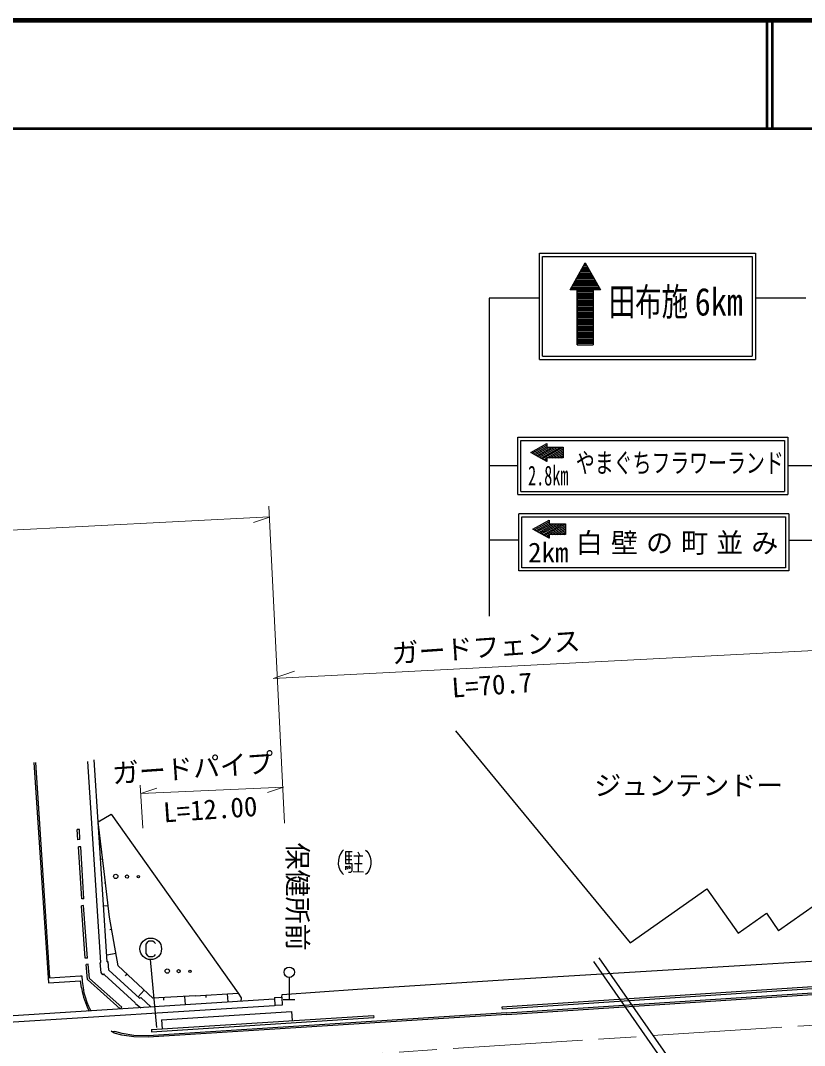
# Model space of a CAD drawing. Units: millimetres, scale not verified. Extents: x 40000 to 680000, y 20000 to 380000.
# Drawn here: x 439641 to 512241, y 285148 to 380000 of the extents above; entities that cross this region are included whole.
import ezdxf
from ezdxf.enums import TextEntityAlignment as Align

# ---------------------------------------------------------------- set-up
doc = ezdxf.new("R2010")
doc.units = ezdxf.units.MM
doc.header["$LTSCALE"] = 1000
doc.linetypes.add('CHAIN', pattern=[18.5, 12, -1.5, 3.5, -1.5])
for name, color, linetype, lineweight in [('M-BGD', 7, 'Continuous', 25), ('M-BGD-EXST', 7, 'Continuous', 25), ('M-BMK', 2, 'CHAIN', 13), ('M-STR-HTXT', 7, 'Continuous', 13), ('M-STR-STRC', 7, 'Continuous', 25), ('M-TTL', 2, 'Continuous', 140), ('M-TTL-LINE', 7, 'Continuous', 50)]:
    doc.layers.add(name, color=color, linetype=linetype, lineweight=lineweight)
doc.styles.add('ＭＳ ゴシック', font='')
doc.styles.get('ＭＳ ゴシック').set_extended_font_data('MS Gothic')

msp = doc.modelspace()

# ---------------------------------------------------------------- linework, layer by layer
at = {"layer": 'M-BGD'}
for p, q in [((479935, 314254), (496110, 294659)), ((440884, 311322), (442223, 290962)), ((441034, 311331), (442343, 291420)), ((447080, 292837), (445866, 311422)), ((447679, 292876), (446456, 311585)), ((446831, 305860), (448035, 306565)), ((448035, 306565), (459791, 289991)), ((526053, 307205), (509845, 295774)), ((447384, 301239), (446831, 305860)), ((446969, 304705), (446950, 304702)), ((469136, 302599), (469074, 302300)), ((469259, 302898), (469136, 302599)), ((469441, 303136), (469259, 302898)), ((469562, 303255), (469441, 303136)), ((469741, 303074), (469731, 301994)), ((469737, 302714), (470337, 302709)), ((470341, 303069), (469741, 303074)), ((470041, 303071), (470031, 301991)), ((470517, 302707), (471357, 302700)), ((470881, 303064), (471057, 302702)), ((470937, 302703), (470924, 301203)), ((471602, 303238), (471721, 303116)), ((471721, 303116), (471899, 302875)), ((471899, 302875), (472016, 302574)), ((447246, 302394), (447058, 302371)), ((469074, 302300), (469071, 301940)), ((469071, 301940), (469128, 301639)), ((469128, 301639), (469245, 301338)), ((469729, 301754), (469726, 301394)), ((469731, 301994), (470331, 301989)), ((469734, 302354), (470334, 302349)), ((469849, 301753), (469906, 301452)), ((469969, 301752), (470087, 301511)), ((470090, 301811), (470207, 301570)), ((470331, 301989), (470325, 301269)), ((470571, 301986), (471291, 301980)), ((472071, 301913), (472008, 301614)), ((472016, 302574), (472074, 302273)), ((472074, 302273), (472071, 301913)), ((447871, 297019), (447384, 301239)), ((469245, 301338), (469423, 301096)), ((469423, 301096), (469542, 300975)), ((470204, 301150), (470024, 301151)), ((470325, 301269), (470204, 301150)), ((471404, 301199), (470444, 301208)), ((471703, 301077), (471582, 300958)), ((471885, 301315), (471703, 301077)), ((472008, 301614), (471885, 301315)), ((447506, 300184), (447415, 300173)), ((496110, 294659), (503186, 299650)), ((503186, 299650), (506084, 295541)), ((447749, 298074), (447342, 298027)), ((448699, 292529), (447871, 297019)), ((506084, 295541), (508706, 297390)), ((508706, 297390), (509845, 295774)), ((448078, 295897), (447901, 295864)), ((448492, 293652), (447639, 293494)), ((493185, 293270), (512114, 266156)), ((508290, 292678), (518260, 293299)), ((447032, 292812), (447080, 292837)), ((447110, 291896), (447032, 292812)), ((447679, 292876), (447766, 292923)), ((447817, 292118), (447766, 292923)), ((451906, 289515), (448699, 292529)), ((485336, 291284), (508290, 292678)), ((492693, 292927), (511989, 265286)), ((442343, 291420), (445184, 291587)), ((445184, 291587), (445326, 291603)), ((445326, 291603), (445354, 291062)), ((447267, 291697), (447110, 291896)), ((447360, 291773), (447267, 291697)), ((447415, 291673), (447360, 291773)), ((450267, 289094), (447415, 291673)), ((450670, 289539), (447817, 292118)), ((449500, 291776), (449321, 291584)), ((464525, 291445), (464507, 289405)), ((470860, 290362), (485336, 291284)), ((484658, 288173), (534992, 291476)), ((484668, 288024), (535014, 291327)), ((442223, 290962), (445192, 291137)), ((445282, 290483), (445192, 291137)), ((445282, 290483), (445376, 289999)), ((445354, 291062), (445430, 290507)), ((445430, 290507), (445522, 290032)), ((451104, 290269), (450534, 289662)), ((463875, 289878), (470860, 290362)), ((463123, 289425), (422708, 286865)), ((445376, 289999), (445477, 289611)), ((445477, 289611), (445655, 289115)), ((445522, 290032), (445621, 289655)), ((445621, 289655), (445795, 289169)), ((450670, 289539), (450776, 289593)), ((450776, 289593), (451734, 288703)), ((455805, 289750), (451906, 289515)), ((452881, 289574), (452895, 289342)), ((454830, 289691), (454876, 288932)), ((455805, 289750), (459791, 289991)), ((456801, 289810), (456815, 289587)), ((458794, 289930), (458838, 289201)), ((459791, 289991), (460071, 289570)), ((460071, 289570), (460038, 289229)), ((463155, 289594), (463851, 289617)), ((463155, 289594), (463180, 288827)), ((463851, 289617), (463875, 289878)), ((463851, 289617), (463876, 288871)), ((463967, 289410), (465047, 289400)), ((463161, 288826), (422749, 286266)), ((445655, 289115), (445807, 288737)), ((445795, 289169), (445944, 288798)), ((445807, 288737), (446009, 288324)), ((445944, 288798), (446163, 288350)), ((450290, 289036), (450267, 289094)), ((450290, 289036), (450788, 288643)), ((463876, 288871), (463179, 288848)), ((484658, 288173), (451449, 286055)), ((484667, 288024), (451452, 285905)), ((452704, 287529), (464751, 288297)), ((452704, 287529), (452758, 286681)), ((464751, 288297), (464805, 287448)), ((448317, 286304), (448031, 286473)), ((448031, 286473), (448376, 286443)), ((449020, 286110), (448317, 286304)), ((449051, 286257), (448376, 286443)), ((450135, 285936), (449020, 286110)), ((450148, 286085), (449051, 286257)), ((451452, 285905), (450135, 285936)), ((451449, 286055), (450148, 286085))]:
    msp.add_line(p, q, dxfattribs=at)
for centre, radius in [((448456, 300794), 200), ((449506, 300785), 150), ((450556, 300776), 100), ((453234, 292035), 200), ((454284, 292026), 150), ((464529, 291925), 480), ((455333, 292017), 100)]:
    msp.add_circle(centre, radius, dxfattribs=at)
at = {"layer": 'M-BGD-EXST'}
for p, q in [((451381, 294694), (451261, 294534)), ((451261, 294534), (451261, 293654)), ((451541, 294814), (451381, 294694)), ((451901, 294814), (451541, 294814)), ((452061, 294694), (451901, 294814)), ((452141, 294574), (452061, 294694)), ((451261, 293654), (451381, 293494)), ((451381, 293494), (451541, 293374)), ((451541, 293374), (451901, 293374)), ((452281, 286810), (451673, 293107)), ((451901, 293374), (452061, 293454)), ((452061, 293454), (452141, 293574))]:
    msp.add_line(p, q, dxfattribs=at)
msp.add_circle((451701, 294094), 1000, dxfattribs=at)
at = {"layer": 'M-BMK'}
msp.add_line((565515, 290401), (317088, 274385), dxfattribs=at)
at = {"layer": 'M-STR-HTXT'}
for p, q in [((464076, 305723), (462633, 335068)), ((462661, 334058), (300694, 325768)), ((462688, 334049), (461216, 333539)), ((532115, 322678), (463036, 319112)), ((463036, 319112), (465004, 319774)), ((450974, 305249), (450733, 309227)), ((463981, 309046), (450784, 308477)), ((450784, 308477), (452265, 308961)), ((463981, 309046), (462501, 308562))]:
    msp.add_line(p, q, dxfattribs=at)
at = {"layer": 'M-STR-STRC'}
for p, q in [((487691, 348623), (487691, 358475)), ((487691, 358475), (507691, 358475)), ((487991, 348923), (487991, 358175)), ((487991, 358175), (507391, 358175)), ((507391, 358175), (507391, 348923)), ((507691, 358475), (507691, 348623)), ((490535, 355083), (491935, 357583)), ((492411, 356733), (491459, 356733)), ((492338, 356863), (491532, 356863)), ((492265, 356993), (491604, 356993)), ((492192, 357123), (491677, 357123)), ((492120, 357253), (491750, 357253)), ((492047, 357383), (491823, 357383)), ((491974, 357513), (491896, 357513)), ((491935, 357583), (493335, 355083)), ((492920, 355823), (490949, 355823)), ((492848, 355953), (491022, 355953)), ((492775, 356083), (491095, 356083)), ((492702, 356213), (491168, 356213)), ((492629, 356343), (491240, 356343)), ((492556, 356473), (491313, 356473)), ((492484, 356603), (491386, 356603)), ((491185, 355083), (490535, 355083)), ((493284, 355173), (490585, 355173)), ((493212, 355303), (490658, 355303)), ((493139, 355433), (490731, 355433)), ((493066, 355563), (490804, 355563)), ((492993, 355693), (490876, 355693)), ((491185, 349986), (491185, 355083)), ((492685, 355043), (491185, 355043)), ((492685, 354913), (491185, 354913)), ((492685, 354783), (491185, 354783)), ((493335, 355083), (492685, 355083)), ((492685, 355083), (492685, 349986)), ((487691, 354299), (483041, 354299)), ((483041, 354299), (483041, 324869)), ((492685, 354653), (491185, 354653)), ((492685, 354523), (491185, 354523)), ((492685, 354393), (491185, 354393)), ((491185, 354309), (491185, 349986)), ((492685, 354263), (491185, 354263)), ((492685, 354133), (491185, 354133)), ((492685, 354003), (491185, 354003)), ((492685, 353873), (491185, 353873)), ((492685, 354309), (492685, 349986)), ((512368, 354299), (507691, 354299)), ((512368, 354299), (510680, 354299)), ((492685, 353743), (491185, 353743)), ((492685, 353613), (491185, 353613)), ((492685, 353483), (491185, 353483)), ((492685, 353353), (491185, 353353)), ((492685, 353223), (491185, 353223)), ((492685, 353093), (491185, 353093)), ((492685, 352963), (491185, 352963)), ((492685, 352833), (491185, 352833)), ((492685, 352703), (491185, 352703)), ((492685, 352573), (491185, 352573)), ((492685, 352443), (491185, 352443)), ((492685, 352313), (491185, 352313)), ((492685, 352183), (491185, 352183)), ((492685, 352053), (491185, 352053)), ((492685, 351923), (491185, 351923)), ((492685, 351793), (491185, 351793)), ((492685, 351663), (491185, 351663)), ((492685, 351533), (491185, 351533)), ((492685, 351403), (491185, 351403)), ((492685, 351273), (491185, 351273)), ((492685, 351143), (491185, 351143)), ((492685, 351013), (491185, 351013)), ((492685, 350883), (491185, 350883)), ((492685, 350753), (491185, 350753)), ((492685, 350623), (491185, 350623)), ((492685, 350493), (491185, 350493)), ((492685, 350363), (491185, 350363)), ((492685, 350233), (491185, 350233)), ((492685, 350103), (491185, 350103)), ((491185, 349986), (492685, 349986)), ((487691, 348623), (507691, 348623)), ((487991, 348923), (507391, 348923)), ((485686, 336126), (485686, 341429)), ((485686, 341429), (510686, 341429)), ((485986, 336426), (485986, 341129)), ((485986, 341129), (510386, 341129)), ((486889, 340025), (488389, 340858)), ((487023, 339950), (488389, 340709)), ((487157, 339876), (488389, 340561)), ((487291, 339802), (488592, 340525)), ((487425, 339727), (488860, 340525)), ((487559, 339653), (489128, 340525)), ((487692, 339579), (489396, 340525)), ((487826, 339504), (489663, 340525)), ((488389, 340858), (488389, 340525)), ((488389, 340525), (489889, 340525)), ((489889, 340525), (489889, 339525)), ((510386, 341129), (510386, 336428)), ((510686, 341429), (510686, 336128)), ((488389, 339191), (486889, 340025)), ((487960, 339430), (489889, 340502)), ((488399, 339525), (489889, 340353)), ((488666, 339525), (489889, 340204)), ((488934, 339525), (489889, 340055)), ((489202, 339525), (489889, 339907)), ((489469, 339525), (489889, 339758)), ((489737, 339525), (489889, 339609)), ((483041, 338817), (485686, 338817)), ((488094, 339355), (488389, 339520)), ((488228, 339281), (488389, 339371)), ((488362, 339207), (488389, 339222)), ((489889, 339525), (488389, 339525)), ((488389, 339525), (488389, 339191)), ((510686, 338817), (517062, 338817)), ((485686, 336126), (510686, 336128)), ((485986, 336429), (486100, 336429)), ((486100, 336429), (510136, 336429)), ((510136, 336429), (510386, 336429)), ((485775, 329059), (485775, 334359)), ((510775, 334359), (485775, 334359)), ((486075, 334059), (510475, 334059)), ((486075, 329359), (486075, 334056)), ((510475, 334059), (510475, 329359)), ((510775, 334359), (510775, 329059)), ((487097, 332930), (488597, 333763)), ((487231, 332856), (488597, 333615)), ((487364, 332781), (488597, 333466)), ((487498, 332707), (488800, 333430)), ((487632, 332633), (489067, 333430)), ((487766, 332558), (489335, 333430)), ((487900, 332484), (489603, 333430)), ((488034, 332410), (489870, 333430)), ((488167, 332335), (490097, 333407)), ((488597, 333763), (488597, 333430)), ((488597, 333430), (490097, 333430)), ((488606, 332430), (490097, 333258)), ((488874, 332430), (490097, 333110)), ((489141, 332430), (490097, 332961)), ((490097, 333430), (490097, 332430)), ((488597, 332097), (487097, 332930)), ((488301, 332261), (488597, 332425)), ((488435, 332186), (488597, 332276)), ((488569, 332112), (488597, 332128)), ((490097, 332430), (488597, 332430)), ((488597, 332430), (488597, 332097)), ((489409, 332430), (490097, 332812)), ((489677, 332430), (490097, 332663)), ((489944, 332430), (490097, 332515)), ((483041, 331931), (485775, 331931)), ((510775, 331901), (550960, 331901)), ((510475, 329359), (486075, 329359)), ((500478, 329059), (485775, 329059)), ((510775, 329059), (500478, 329059)), ((445096, 305138), (444897, 305127)), ((444949, 304192), (444897, 305127)), ((445149, 304203), (445096, 305138)), ((445149, 304203), (444949, 304192)), ((445219, 303540), (445020, 303528)), ((445314, 298716), (445020, 303528)), ((445514, 298728), (445219, 303540)), ((445486, 298101), (445287, 298086)), ((445645, 293230), (445287, 298086)), ((445514, 298728), (445314, 298716)), ((445845, 293245), (445486, 298101)), ((445845, 293245), (445645, 293230)), ((445913, 292665), (445714, 292647)), ((445845, 291253), (445714, 292647)), ((446036, 291350), (445913, 292665)), ((448880, 288552), (445845, 291253)), ((449013, 288701), (446036, 291350)), ((518961, 290971), (484218, 288699)), ((518974, 290772), (484231, 288500)), ((449013, 288701), (448880, 288552)), ((484218, 288699), (484231, 288500)), ((451760, 286617), (472342, 287929)), ((451773, 286418), (472355, 287729)), ((472342, 287929), (472355, 287729)), ((451760, 286617), (451773, 286418))]:
    msp.add_line(p, q, dxfattribs=at)
at = {"layer": 'M-TTL'}
msp.add_line((680000, 380000), (40000, 380000), dxfattribs=at)
at = {"layer": 'M-TTL-LINE'}
for p, q in [((508747, 380000), (508747, 370000)), ((509247, 380000), (509247, 370000)), ((40000, 370000), (680000, 370000))]:
    msp.add_line(p, q, dxfattribs=at)

# ---------------------------------------------------------------- texts
at = {"layer": 'M-BGD', "style": 'ＭＳ ゴシック'}
msp.add_text('ジュンテンドー', height=1833, dxfattribs=at).set_placement((492772, 307751), align=Align.BOTTOM_LEFT)
msp.add_text('保健所前', height=1833, rotation=270, dxfattribs=at).set_placement((463831, 303929), align=Align.BOTTOM_LEFT)
at = {"layer": 'M-STR-HTXT', "style": 'ＭＳ ゴシック'}
for s, p in [('ガードフェンス', (474124, 319948)), ('L=70.7', (479669, 316793)), ('ガードパイプ', (448223, 308848)), ('L=12.00', (452962, 305239))]:
    msp.add_text(s, height=1833, rotation=4, dxfattribs=at).set_placement(p, align=Align.BOTTOM_LEFT)
at = {"layer": 'M-STR-STRC', "style": 'ＭＳ ゴシック'}
for s, height, width, p in [('田布施', 2566, 0.7, (494109, 351921)), ('6km', 2566, 0.85, (502078, 351921)), ('やまぐちフラワーランド', 1833, 0.7, (491068, 337600)), ('2.8km', 1833, 0.6, (486643, 336424))]:
    msp.add_text(s, height=height, dxfattribs=dict(at, width=width)).set_placement(p, align=Align.BOTTOM_LEFT)
msp.add_text('2km', height=1833, dxfattribs=at).set_placement((486643, 329305), align=Align.BOTTOM_LEFT)
at = {"layer": 'M-STR-STRC', "insert": (491068, 330549), "char_height": 1833, "attachment_point": 7, "style": 'ＭＳ ゴシック'}
msp.add_mtext('\\T1.3;白壁の町並み', dxfattribs=at)

doc.saveas('drawing.dxf')
